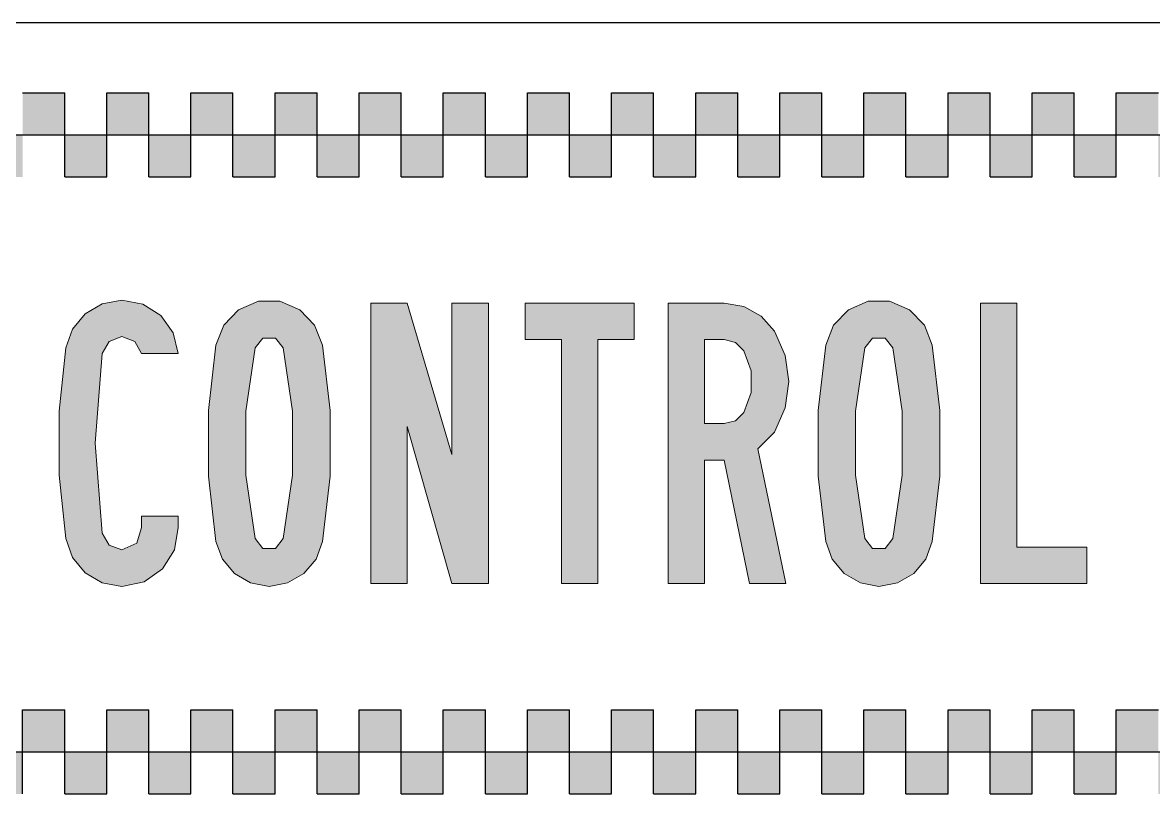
# Model space of a CAD drawing. Extents: x 0 to 420, y 0 to 297.
# Drawn here: x 174.79 to 215.11, y 193.17 to 221.22 of the extents above; entities that cross this region are included whole.
import ezdxf

# ---------------------------------------------------------------- set-up
doc = ezdxf.new("R2010")
doc.units = 0
doc.layers.add('blue', color=152, linetype='CONTINUOUS')
doc.layers.add('L25', color=1, linetype='CONTINUOUS')

msp = doc.modelspace()

# ---------------------------------------------------------------- hatches: boundary and pattern name
at = {"layer": 'blue'}
for points in [[(138.786023, 218.718942), (140.286023, 218.718942), (140.286023, 215.718942), (141.786023, 215.718942), (141.786023, 218.718942), (143.286023, 218.718942), (143.286023, 215.718942), (144.786023, 215.718942), (144.786023, 218.718942), (146.286023, 218.718942), (146.286023, 215.718942), (147.786023, 215.718942), (147.786023, 218.718942), (149.286023, 218.718942), (149.286023, 215.718942), (150.786023, 215.718942), (150.786023, 218.718942), (152.286023, 218.718942), (152.286023, 215.718942), (153.786023, 215.718942), (153.786023, 218.718942), (155.286023, 218.718942), (155.286023, 215.718942), (156.786023, 215.718942), (156.786023, 218.718942), (158.286023, 218.718942), (158.286023, 215.718942), (159.786023, 215.718942), (159.786023, 218.718942), (161.286023, 218.718942), (161.286023, 215.718942), (162.786023, 215.718942), (162.786023, 218.718942), (164.286023, 218.718942), (164.286023, 215.718942), (165.786023, 215.718942), (165.786023, 218.718942), (167.286023, 218.718942), (167.286023, 215.718942), (168.786023, 215.718942), (168.786023, 218.718942), (170.286023, 218.718942), (170.286023, 215.718942), (171.786023, 215.718942), (171.786023, 218.718942), (173.286023, 218.718942), (173.286023, 215.718942), (174.786023, 215.718942), (174.786023, 218.718942), (176.286023, 218.718942), (176.286023, 215.718942), (177.786023, 215.718942), (177.786023, 218.718942), (179.286023, 218.718942), (179.286023, 215.718942), (180.786023, 215.718942), (180.786023, 218.718942), (182.286023, 218.718942), (182.286023, 215.718942), (183.786023, 215.718942), (183.786023, 218.718942), (185.286023, 218.718942), (185.286023, 215.718942), (186.786023, 215.718942), (186.786023, 218.718942), (188.286023, 218.718942), (188.286023, 215.718942), (189.786023, 215.718942), (189.786023, 218.718942), (191.286023, 218.718942), (191.286023, 215.718942), (192.786023, 215.718942), (192.786023, 218.718942), (194.286023, 218.718942), (194.286023, 215.718942), (195.786023, 215.718942), (195.786023, 218.718942), (197.286023, 218.718942), (197.286023, 215.718942), (198.786023, 215.718942), (198.786023, 218.718942), (200.286023, 218.718942), (200.286023, 215.718942), (201.786023, 215.718942), (201.786023, 218.718942), (203.286023, 218.718942), (203.286023, 215.718942), (204.786023, 215.718942), (204.786023, 218.718942), (206.286023, 218.718942), (206.286023, 215.718942), (207.786023, 215.718942), (207.786023, 218.718942), (209.286023, 218.718942), (209.286023, 215.718942), (210.786023, 215.718942), (210.786023, 218.718942), (212.286023, 218.718942), (212.286023, 215.718942), (213.786023, 215.718942), (213.786023, 218.718942), (215.286023, 218.718942), (215.286023, 215.718942), (216.786023, 215.718942), (216.786023, 218.718942), (218.286023, 218.718942), (218.286023, 215.718942), (219.786023, 215.718942), (219.786023, 218.718942), (221.286023, 218.718942), (221.286023, 215.718942), (222.786023, 215.718942), (222.786023, 218.718942), (224.286023, 218.718942), (224.286023, 215.718942), (225.786023, 215.718942), (225.786023, 218.718942), (227.286023, 218.718942), (227.286023, 215.718942), (228.786023, 215.718942), (228.786023, 218.718942), (230.286023, 218.718942), (230.286023, 215.718942), (231.786023, 215.718942), (231.786023, 218.718942), (233.286023, 218.718942), (233.286023, 215.718942), (234.786023, 215.718942), (234.786023, 218.718942), (236.286023, 218.718942), (236.286023, 215.718942), (237.786023, 215.718942), (237.786023, 218.718942), (239.286023, 218.718942), (239.286023, 215.718942), (240.786023, 215.718942), (240.786023, 218.718942), (242.286023, 218.718942), (242.286023, 215.718942), (243.786023, 215.718942), (243.786023, 218.718942), (245.286023, 218.718942), (245.286023, 215.718942), (246.786023, 215.718942), (246.786023, 218.718942), (248.286023, 218.718942), (248.286023, 215.718942), (249.786023, 215.718942), (249.786023, 218.718942), (251.286023, 218.718942), (251.286023, 217.218942), (137.286023, 217.218942), (137.286023, 215.718942), (138.786023, 215.718942)], [(138.786023, 196.718942), (140.286023, 196.718942), (140.286023, 193.718942), (141.786023, 193.718942), (141.786023, 196.718942), (143.286023, 196.718942), (143.286023, 193.718942), (144.786023, 193.718942), (144.786023, 196.718942), (146.286023, 196.718942), (146.286023, 193.718942), (147.786023, 193.718942), (147.786023, 196.718942), (149.286023, 196.718942), (149.286023, 193.718942), (150.786023, 193.718942), (150.786023, 196.718942), (152.286023, 196.718942), (152.286023, 193.718942), (153.786023, 193.718942), (153.786023, 196.718942), (155.286023, 196.718942), (155.286023, 193.718942), (156.786023, 193.718942), (156.786023, 196.718942), (158.286023, 196.718942), (158.286023, 193.718942), (159.786023, 193.718942), (159.786023, 196.718942), (161.286023, 196.718942), (161.286023, 193.718942), (162.786023, 193.718942), (162.786023, 196.718942), (164.286023, 196.718942), (164.286023, 193.718942), (165.786023, 193.718942), (165.786023, 196.718942), (167.286023, 196.718942), (167.286023, 193.718942), (168.786023, 193.718942), (168.786023, 196.718942), (170.286023, 196.718942), (170.286023, 193.718942), (171.786023, 193.718942), (171.786023, 196.718942), (173.286023, 196.718942), (173.286023, 193.718942), (174.786023, 193.718942), (174.786023, 196.718942), (176.286023, 196.718942), (176.286023, 193.718942), (177.786023, 193.718942), (177.786023, 196.718942), (179.286023, 196.718942), (179.286023, 193.718942), (180.786023, 193.718942), (180.786023, 196.718942), (182.286023, 196.718942), (182.286023, 193.718942), (183.786023, 193.718942), (183.786023, 196.718942), (185.286023, 196.718942), (185.286023, 193.718942), (186.786023, 193.718942), (186.786023, 196.718942), (188.286023, 196.718942), (188.286023, 193.718942), (189.786023, 193.718942), (189.786023, 196.718942), (191.286023, 196.718942), (191.286023, 193.718942), (192.786023, 193.718942), (192.786023, 196.718942), (194.286023, 196.718942), (194.286023, 193.718942), (195.786023, 193.718942), (195.786023, 196.718942), (197.286023, 196.718942), (197.286023, 193.718942), (198.786023, 193.718942), (198.786023, 196.718942), (200.286023, 196.718942), (200.286023, 193.718942), (201.786023, 193.718942), (201.786023, 196.718942), (203.286023, 196.718942), (203.286023, 193.718942), (204.786023, 193.718942), (204.786023, 196.718942), (206.286023, 196.718942), (206.286023, 193.718942), (207.786023, 193.718942), (207.786023, 196.718942), (209.286023, 196.718942), (209.286023, 193.718942), (210.786023, 193.718942), (210.786023, 196.718942), (212.286023, 196.718942), (212.286023, 193.718942), (213.786023, 193.718942), (213.786023, 196.718942), (215.286023, 196.718942), (215.286023, 193.718942), (216.786023, 193.718942), (216.786023, 196.718942), (218.286023, 196.718942), (218.286023, 193.718942), (219.786023, 193.718942), (219.786023, 196.718942), (221.286023, 196.718942), (221.286023, 193.718942), (222.786023, 193.718942), (222.786023, 196.718942), (224.286023, 196.718942), (224.286023, 193.718942), (225.786023, 193.718942), (225.786023, 196.718942), (227.286023, 196.718942), (227.286023, 193.718942), (228.786023, 193.718942), (228.786023, 196.718942), (230.286023, 196.718942), (230.286023, 193.718942), (231.786023, 193.718942), (231.786023, 196.718942), (233.286023, 196.718942), (233.286023, 193.718942), (234.786023, 193.718942), (234.786023, 196.718942), (236.286023, 196.718942), (236.286023, 193.718942), (237.786023, 193.718942), (237.786023, 196.718942), (239.286023, 196.718942), (239.286023, 193.718942), (240.786023, 193.718942), (240.786023, 196.718942), (242.286023, 196.718942), (242.286023, 193.718942), (243.786023, 193.718942), (243.786023, 196.718942), (245.286023, 196.718942), (245.286023, 193.718942), (246.786023, 193.718942), (246.786023, 196.718942), (248.286023, 196.718942), (248.286023, 193.718942), (249.786023, 193.718942), (249.786023, 196.718942), (251.286023, 196.718942), (251.286023, 195.218942), (137.286023, 195.218942), (137.286023, 193.718942), (138.786023, 193.718942)]]:
    msp.add_hatch(color=256, dxfattribs=at).paths.add_polyline_path(points)
h = msp.add_hatch(color=256, dxfattribs=at)
h.paths.add_polyline_path([(208.938635, 211.222076), (210.239722, 211.222076), (210.239722, 202.520178), (212.734639, 202.520178), (212.734639, 201.219091), (208.938635, 201.219091)])
h.paths.add_polyline_path([(205.818822, 202.823299), (206.154587, 205.080383), (206.154587, 207.360784), (205.818822, 209.622531), (205.543682, 209.972286), (205.095996, 209.972286), (204.820856, 209.622531), (204.489755, 207.360784), (204.489755, 205.080383), (204.820856, 202.823299), (205.095996, 202.468881), (205.543682, 202.468881)], flags=16)
h.paths.add_polyline_path([(205.319839, 201.12116), (205.982041, 201.242408), (206.560302, 201.578172), (206.989335, 202.091146), (207.217841, 202.720704), (207.488318, 205.047739), (207.488318, 207.393427), (207.217841, 209.720462), (206.942701, 210.433962), (206.40641, 210.984243), (205.702238, 211.2827), (204.937441, 211.2827), (204.233268, 210.984243), (203.696977, 210.433962), (203.421837, 209.720462), (203.15136, 207.393427), (203.15136, 205.047739), (203.421837, 202.720704), (203.650343, 202.091146), (204.079376, 201.578172), (204.6623, 201.242408)])
h.paths.add_polyline_path([(192.700689, 211.222076), (196.594625, 211.222076), (196.594625, 209.920988), (195.298201, 209.920988), (195.298201, 201.219091), (193.997113, 201.219091), (193.997113, 209.920988), (192.700689, 209.920988)])
h.paths.add_polyline_path([(187.197881, 211.222076), (188.494305, 211.222076), (190.09385, 205.821863), (190.09385, 211.222076), (191.394938, 211.222076), (191.394938, 201.219091), (190.09385, 201.219091), (188.494305, 206.81983), (188.494305, 201.219091), (187.197881, 201.219091)])
h.paths.add_polyline_path([(184.078069, 202.823299), (184.40917, 205.080383), (184.40917, 207.360784), (184.078069, 209.622531), (183.802929, 209.972286), (183.355243, 209.972286), (183.080102, 209.622531), (182.744338, 207.360784), (182.744338, 205.080383), (183.080102, 202.823299), (183.355243, 202.468881), (183.802929, 202.468881)], flags=16)
h.paths.add_polyline_path([(183.579086, 201.12116), (184.236625, 201.242408), (184.814886, 201.578172), (185.248582, 202.091146), (185.477088, 202.720704), (185.747565, 205.047739), (185.747565, 207.393427), (185.477088, 209.720462), (185.197284, 210.433962), (184.665657, 210.984243), (183.961484, 211.2827), (183.196687, 211.2827), (182.487851, 210.984243), (181.956224, 210.433962), (181.681084, 209.720462), (181.410607, 207.393427), (181.410607, 205.047739), (181.681084, 202.720704), (181.90959, 202.091146), (182.338622, 201.578172), (182.916884, 201.242408)])
h.paths.add_polyline_path([(180.328699, 209.422005), (180.15149, 210.154158), (179.71313, 210.77439), (179.074245, 211.180105), (178.328102, 211.320007), (177.628592, 211.198759), (177.017687, 210.839677), (176.565338, 210.29406), (176.332168, 209.622531), (176.094335, 207.360784), (176.094335, 205.085046), (176.332168, 202.823299), (176.565338, 202.15177), (177.017687, 201.601489), (177.628592, 201.242408), (178.328102, 201.12116), (179.116216, 201.284378), (179.773754, 201.746055), (180.202787, 202.426911), (180.328699, 203.219688), (180.328699, 203.62074), (179.027611, 203.62074), (179.027611, 203.219688), (178.864392, 202.66008), (178.328102, 202.422247), (177.871089, 202.590129), (177.628592, 203.019162), (177.376769, 206.222915), (177.628592, 209.422005), (177.871089, 209.851037), (178.328102, 210.023583), (178.789778, 209.851037), (179.027611, 209.422005)])
h.paths.add_polyline_path([(199.803041, 206.922424), (199.103532, 206.922424), (199.103532, 209.920988), (199.803041, 209.920988), (200.204093, 209.81373), (200.502551, 209.519936), (200.768364, 208.801773), (200.768364, 208.036976), (200.502551, 207.318813), (200.204093, 207.025019)], flags=16)
h.paths.add_polyline_path([(201.001534, 206.022389), (201.999501, 201.219091), (200.703077, 201.219091), (199.803041, 205.621337), (199.103532, 205.621337), (199.103532, 201.219091), (197.802444, 201.219091), (197.802444, 211.222076), (199.803041, 211.222076), (200.502551, 211.100828), (201.127446, 210.755736), (201.598449, 210.219446), (201.980847, 209.356717), (202.111422, 208.419375), (201.980847, 207.486695), (201.598449, 206.619304)])

# ---------------------------------------------------------------- linework, layer by layer
for p, q in [((174.786023, 218.718942), (176.286023, 218.718942)), ((176.286023, 215.718942), (176.286023, 218.718942)), ((177.786023, 215.718942), (177.786023, 218.718942)), ((177.786023, 218.718942), (179.286023, 218.718942)), ((179.286023, 215.718942), (179.286023, 218.718942)), ((180.786023, 215.718942), (180.786023, 218.718942)), ((180.786023, 218.718942), (182.286023, 218.718942)), ((182.286023, 215.718942), (182.286023, 218.718942)), ((183.786023, 215.718942), (183.786023, 218.718942)), ((183.786023, 218.718942), (185.286023, 218.718942)), ((185.286023, 215.718942), (185.286023, 218.718942)), ((186.786023, 215.718942), (186.786023, 218.718942)), ((186.786023, 218.718942), (188.286023, 218.718942)), ((188.286023, 215.718942), (188.286023, 218.718942)), ((189.786023, 215.718942), (189.786023, 218.718942)), ((189.786023, 218.718942), (191.286023, 218.718942)), ((191.286023, 215.718942), (191.286023, 218.718942)), ((192.786023, 215.718942), (192.786023, 218.718942)), ((192.786023, 218.718942), (194.286023, 218.718942)), ((194.286023, 215.718942), (194.286023, 218.718942)), ((195.786023, 215.718942), (195.786023, 218.718942)), ((195.786023, 218.718942), (197.286023, 218.718942)), ((197.286023, 215.718942), (197.286023, 218.718942)), ((198.786023, 215.718942), (198.786023, 218.718942)), ((198.786023, 218.718942), (200.286023, 218.718942)), ((200.286023, 215.718942), (200.286023, 218.718942)), ((201.786023, 215.718942), (201.786023, 218.718942)), ((201.786023, 218.718942), (203.286023, 218.718942)), ((203.286023, 215.718942), (203.286023, 218.718942)), ((204.786023, 215.718942), (204.786023, 218.718942)), ((204.786023, 218.718942), (206.286023, 218.718942)), ((206.286023, 215.718942), (206.286023, 218.718942)), ((207.786023, 215.718942), (207.786023, 218.718942)), ((207.786023, 218.718942), (209.286023, 218.718942)), ((209.286023, 215.718942), (209.286023, 218.718942)), ((210.786023, 215.718942), (210.786023, 218.718942)), ((210.786023, 218.718942), (212.286023, 218.718942)), ((212.286023, 215.718942), (212.286023, 218.718942)), ((213.786023, 215.718942), (213.786023, 218.718942)), ((213.786023, 218.718942), (215.286023, 218.718942)), ((137.286023, 217.218942), (251.286023, 217.218942)), ((176.286023, 215.718942), (177.786023, 215.718942)), ((179.286023, 215.718942), (180.786023, 215.718942)), ((182.286023, 215.718942), (183.786023, 215.718942)), ((185.286023, 215.718942), (186.786023, 215.718942)), ((188.286023, 215.718942), (189.786023, 215.718942)), ((191.286023, 215.718942), (192.786023, 215.718942)), ((194.286023, 215.718942), (195.786023, 215.718942)), ((197.286023, 215.718942), (198.786023, 215.718942)), ((200.286023, 215.718942), (201.786023, 215.718942)), ((203.286023, 215.718942), (204.786023, 215.718942)), ((206.286023, 215.718942), (207.786023, 215.718942)), ((209.286023, 215.718942), (210.786023, 215.718942)), ((212.286023, 215.718942), (213.786023, 215.718942)), ((174.786023, 196.718942), (176.286023, 196.718942)), ((174.786023, 193.718942), (174.786023, 196.718942)), ((176.286023, 193.718942), (176.286023, 196.718942)), ((177.786023, 196.718942), (179.286023, 196.718942)), ((177.786023, 193.718942), (177.786023, 196.718942)), ((179.286023, 193.718942), (179.286023, 196.718942)), ((180.786023, 196.718942), (182.286023, 196.718942)), ((180.786023, 193.718942), (180.786023, 196.718942)), ((182.286023, 193.718942), (182.286023, 196.718942)), ((183.786023, 196.718942), (185.286023, 196.718942)), ((183.786023, 193.718942), (183.786023, 196.718942)), ((185.286023, 193.718942), (185.286023, 196.718942)), ((186.786023, 196.718942), (188.286023, 196.718942)), ((186.786023, 193.718942), (186.786023, 196.718942)), ((188.286023, 193.718942), (188.286023, 196.718942)), ((189.786023, 196.718942), (191.286023, 196.718942)), ((189.786023, 193.718942), (189.786023, 196.718942)), ((191.286023, 193.718942), (191.286023, 196.718942)), ((192.786023, 196.718942), (194.286023, 196.718942)), ((192.786023, 193.718942), (192.786023, 196.718942)), ((194.286023, 193.718942), (194.286023, 196.718942)), ((195.786023, 196.718942), (197.286023, 196.718942)), ((195.786023, 193.718942), (195.786023, 196.718942)), ((197.286023, 193.718942), (197.286023, 196.718942)), ((198.786023, 196.718942), (200.286023, 196.718942)), ((198.786023, 193.718942), (198.786023, 196.718942)), ((200.286023, 193.718942), (200.286023, 196.718942)), ((201.786023, 196.718942), (203.286023, 196.718942)), ((201.786023, 193.718942), (201.786023, 196.718942)), ((203.286023, 193.718942), (203.286023, 196.718942)), ((204.786023, 196.718942), (206.286023, 196.718942)), ((204.786023, 193.718942), (204.786023, 196.718942)), ((206.286023, 193.718942), (206.286023, 196.718942)), ((207.786023, 196.718942), (209.286023, 196.718942)), ((207.786023, 193.718942), (207.786023, 196.718942)), ((209.286023, 193.718942), (209.286023, 196.718942)), ((210.786023, 196.718942), (212.286023, 196.718942)), ((210.786023, 193.718942), (210.786023, 196.718942)), ((212.286023, 193.718942), (212.286023, 196.718942)), ((213.786023, 196.718942), (215.286023, 196.718942)), ((213.786023, 193.718942), (213.786023, 196.718942)), ((137.286023, 195.218942), (251.286023, 195.218942)), ((176.286023, 193.718942), (177.786023, 193.718942)), ((179.286023, 193.718942), (180.786023, 193.718942)), ((182.286023, 193.718942), (183.786023, 193.718942)), ((185.286023, 193.718942), (186.786023, 193.718942)), ((188.286023, 193.718942), (189.786023, 193.718942)), ((191.286023, 193.718942), (192.786023, 193.718942)), ((194.286023, 193.718942), (195.786023, 193.718942)), ((197.286023, 193.718942), (198.786023, 193.718942)), ((200.286023, 193.718942), (201.786023, 193.718942)), ((203.286023, 193.718942), (204.786023, 193.718942)), ((206.286023, 193.718942), (207.786023, 193.718942)), ((209.286023, 193.718942), (210.786023, 193.718942)), ((212.286023, 193.718942), (213.786023, 193.718942))]:
    msp.add_line(p, q, dxfattribs=at)
at = {"layer": 'blue', "lineweight": 0}
for points in [[(180.328699, 209.422005), (180.15149, 210.154158), (179.71313, 210.77439), (179.074245, 211.180105), (178.328102, 211.320007), (177.628592, 211.198759), (177.017687, 210.839677), (176.565338, 210.29406), (176.332168, 209.622531), (176.094335, 207.360784), (176.094335, 205.085046), (176.332168, 202.823299), (176.565338, 202.15177), (177.017687, 201.601489), (177.628592, 201.242408), (178.328102, 201.12116), (179.116216, 201.284378), (179.773754, 201.746055), (180.202787, 202.426911), (180.328699, 203.219688), (180.328699, 203.62074), (179.027611, 203.62074), (179.027611, 203.219688), (178.864392, 202.66008), (178.328102, 202.422247), (177.871089, 202.590129), (177.628592, 203.019162), (177.376769, 206.222915), (177.628592, 209.422005), (177.871089, 209.851037), (178.328102, 210.023583), (178.789778, 209.851037), (179.027611, 209.422005)], [(183.579086, 201.12116), (184.236625, 201.242408), (184.814886, 201.578172), (185.248582, 202.091146), (185.477088, 202.720704), (185.747565, 205.047739), (185.747565, 207.393427), (185.477088, 209.720462), (185.197284, 210.433962), (184.665657, 210.984243), (183.961484, 211.2827), (183.196687, 211.2827), (182.487851, 210.984243), (181.956224, 210.433962), (181.681084, 209.720462), (181.410607, 207.393427), (181.410607, 205.047739), (181.681084, 202.720704), (181.90959, 202.091146), (182.338622, 201.578172), (182.916884, 201.242408), (183.579086, 201.12116)], [(187.197881, 211.222076), (188.494305, 211.222076), (190.09385, 205.821863), (190.09385, 211.222076), (191.394938, 211.222076), (191.394938, 201.219091), (190.09385, 201.219091), (188.494305, 206.81983), (188.494305, 201.219091), (187.197881, 201.219091), (187.197881, 211.222076)], [(192.700689, 211.222076), (196.594625, 211.222076), (196.594625, 209.920988), (195.298201, 209.920988), (195.298201, 201.219091), (193.997113, 201.219091), (193.997113, 209.920988), (192.700689, 209.920988), (192.700689, 211.222076)], [(201.001534, 206.022389), (201.999501, 201.219091), (200.703077, 201.219091), (199.803041, 205.621337), (199.103532, 205.621337), (199.103532, 201.219091), (197.802444, 201.219091), (197.802444, 211.222076), (199.803041, 211.222076), (200.502551, 211.100828), (201.127446, 210.755736), (201.598449, 210.219446), (201.980847, 209.356717), (202.111422, 208.419375), (201.980847, 207.486695), (201.598449, 206.619304)], [(205.319839, 201.12116), (205.982041, 201.242408), (206.560302, 201.578172), (206.989335, 202.091146), (207.217841, 202.720704), (207.488318, 205.047739), (207.488318, 207.393427), (207.217841, 209.720462), (206.942701, 210.433962), (206.40641, 210.984243), (205.702238, 211.2827), (204.937441, 211.2827), (204.233268, 210.984243), (203.696977, 210.433962), (203.421837, 209.720462), (203.15136, 207.393427), (203.15136, 205.047739), (203.421837, 202.720704), (203.650343, 202.091146), (204.079376, 201.578172), (204.6623, 201.242408), (205.319839, 201.12116)], [(208.938635, 211.222076), (210.239722, 211.222076), (210.239722, 202.520178), (212.734639, 202.520178), (212.734639, 201.219091), (208.938635, 201.219091), (208.938635, 211.222076)], [(184.078069, 202.823299), (184.40917, 205.080383), (184.40917, 207.360784), (184.078069, 209.622531), (183.802929, 209.972286), (183.355243, 209.972286), (183.080102, 209.622531), (182.744338, 207.360784), (182.744338, 205.080383), (183.080102, 202.823299), (183.355243, 202.468881), (183.802929, 202.468881), (184.078069, 202.823299)], [(199.803041, 206.922424), (199.103532, 206.922424), (199.103532, 209.920988), (199.803041, 209.920988), (200.204093, 209.81373), (200.502551, 209.519936), (200.768364, 208.801773), (200.768364, 208.036976), (200.502551, 207.318813), (200.204093, 207.025019)], [(205.818822, 202.823299), (206.154587, 205.080383), (206.154587, 207.360784), (205.818822, 209.622531), (205.543682, 209.972286), (205.095996, 209.972286), (204.820856, 209.622531), (204.489755, 207.360784), (204.489755, 205.080383), (204.820856, 202.823299), (205.095996, 202.468881), (205.543682, 202.468881), (205.818822, 202.823299)]]:
    msp.add_lwpolyline(points, close=True, dxfattribs=at)
at = {"layer": 'L25'}
msp.add_lwpolyline([(134.286023, 191.218942), (134.286023, 221.218942), (254.286023, 221.218942), (254.286023, 191.218942)], close=True, dxfattribs=at)

doc.saveas('drawing.dxf')
